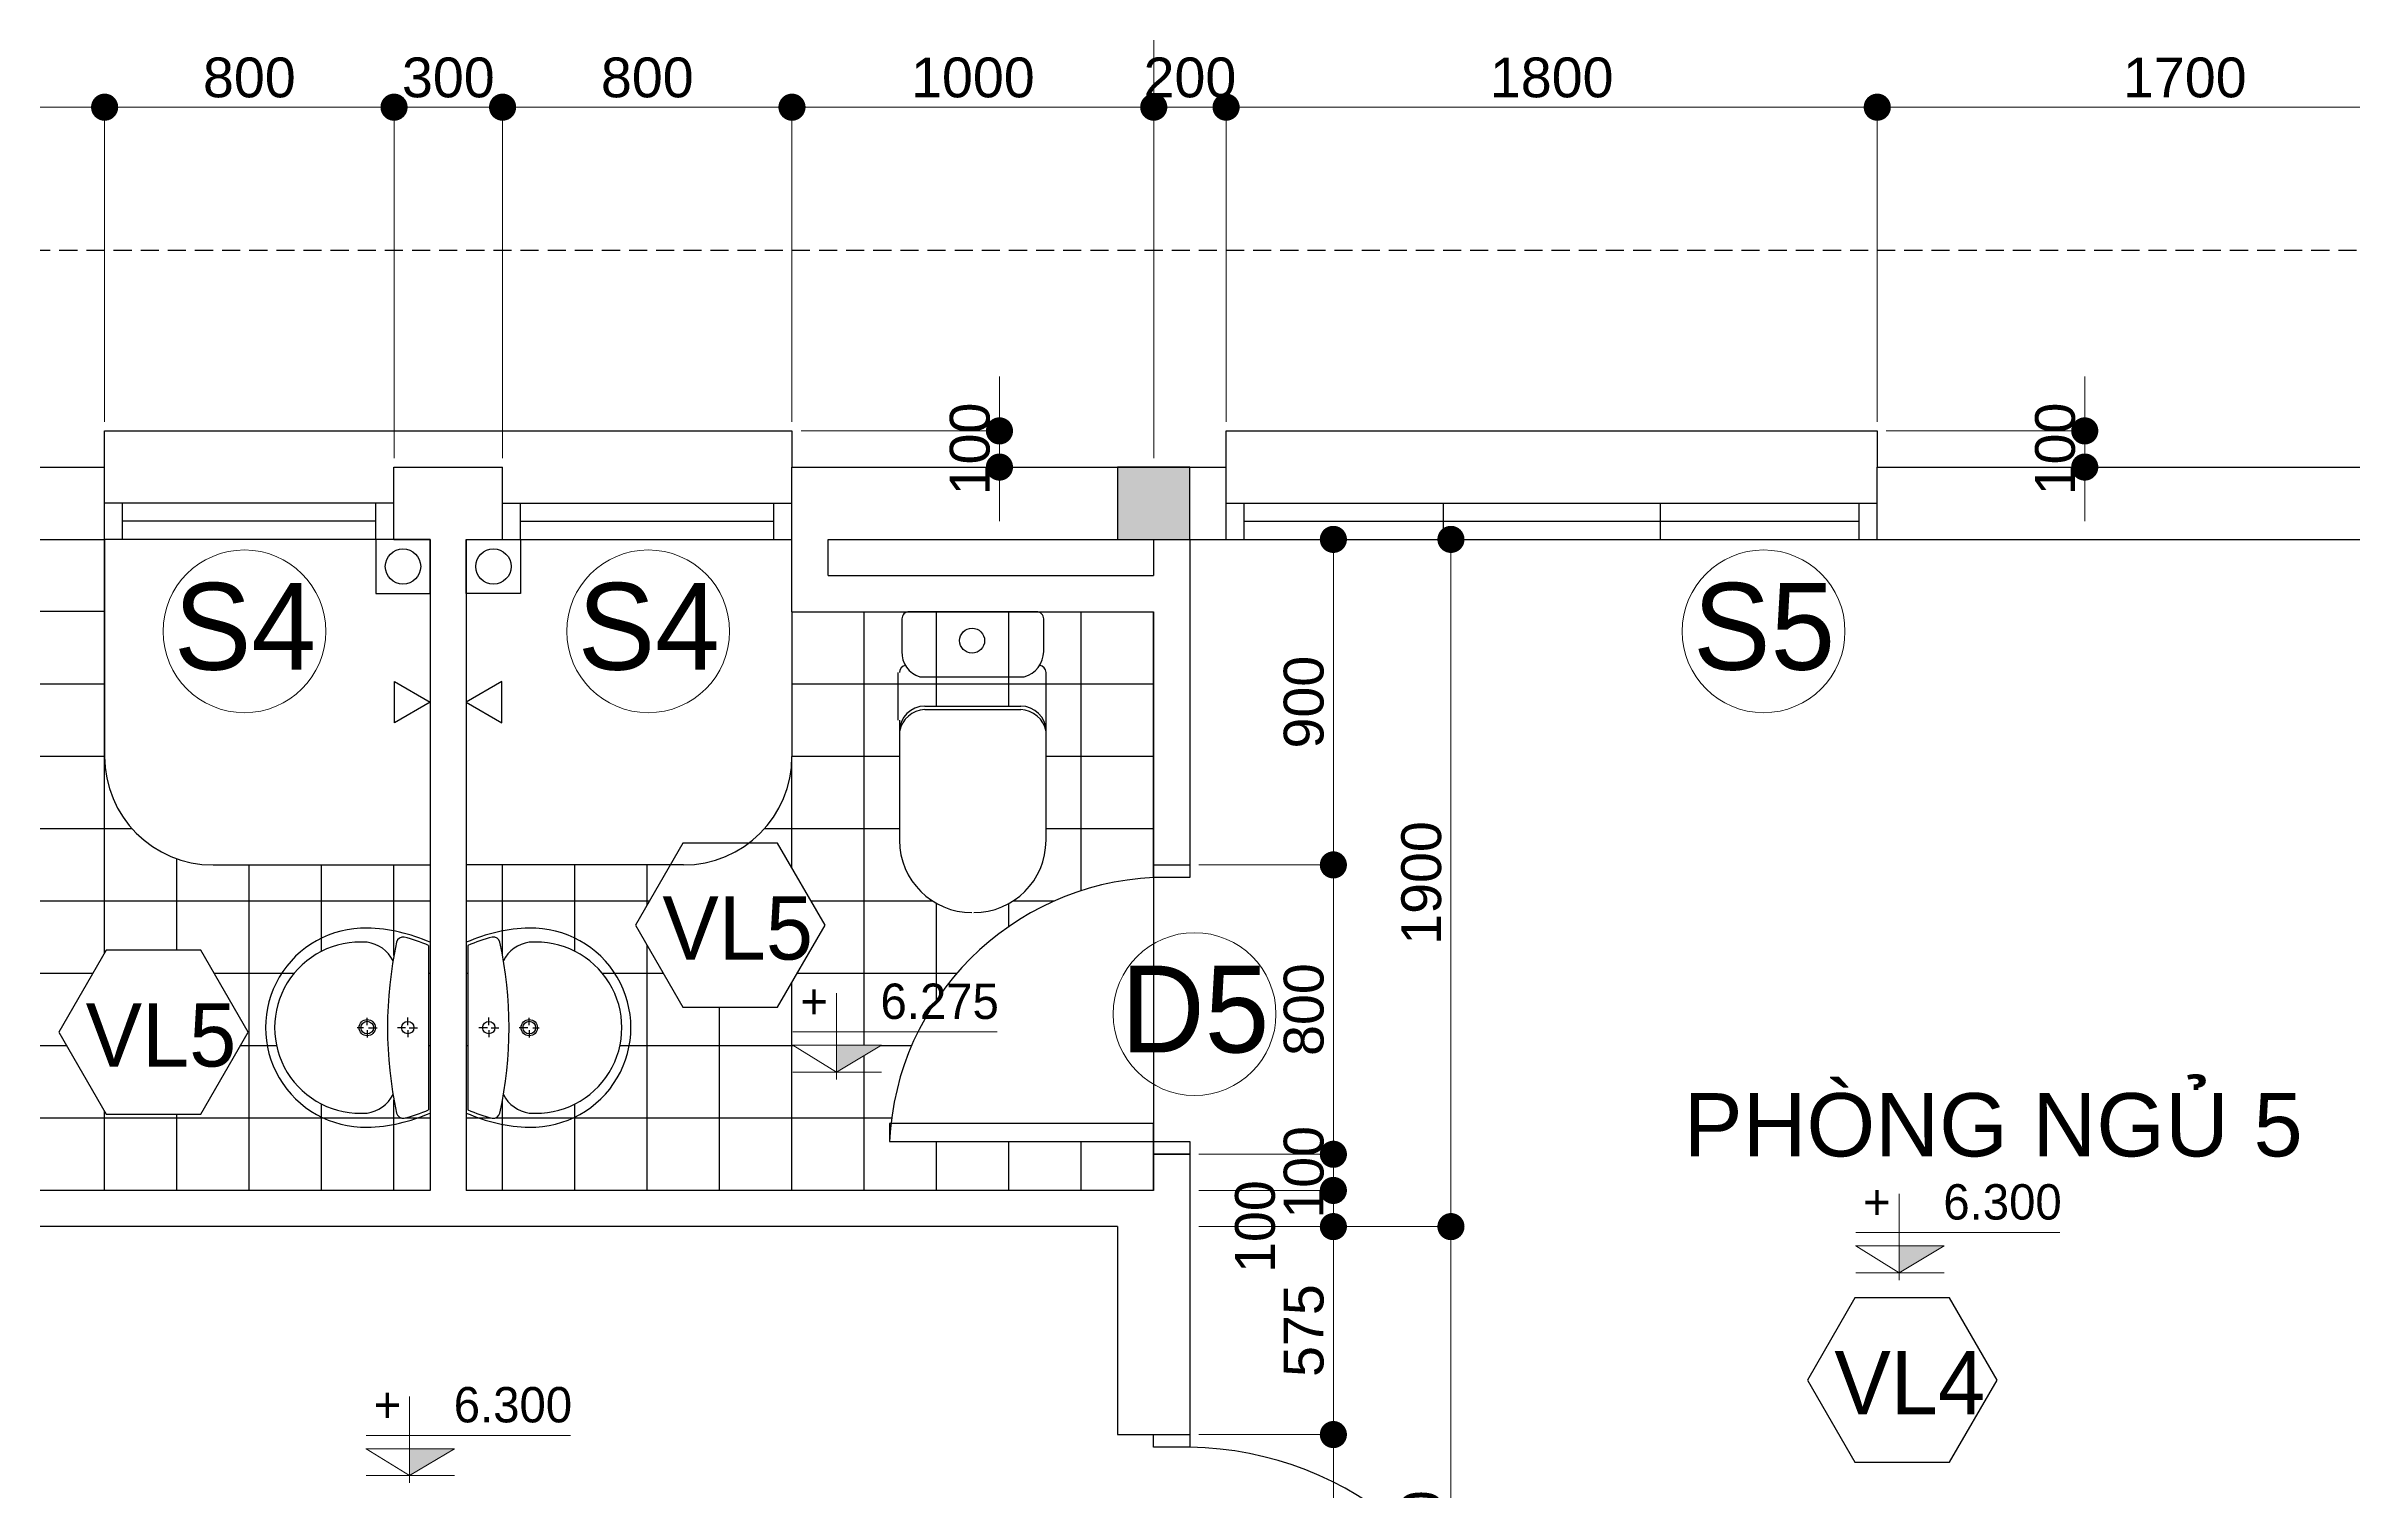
# Model space of a CAD drawing. Header units: millimetres. Extents: x -257631 to 60726, y -119421 to -4977.
# Drawn here: x -227921 to -215163, y -93677 to -85683 of the extents above; entities that cross this region are included whole.
import ezdxf
from ezdxf.enums import TextEntityAlignment as Align

# ---------------------------------------------------------------- set-up
doc = ezdxf.new("R2010")
doc.units = ezdxf.units.MM
doc.header["$LTSCALE"] = 400
doc.header["$MEASUREMENT"] = 0
doc.header["$PDMODE"] = 35
doc.linetypes.add('HIDDEN', pattern=[0.375, 0.25, -0.125])
for name, color, linetype in [('DIM', 144, 'Continuous'), ('HACTH', 8, 'Continuous'), ('KHUNG', 5, 'Continuous'), ('net 2', 7, 'Continuous'), ('net 3', 144, 'Continuous'), ('NUOC', 2, 'Continuous'), ('VTH-TRUC', 1, 'Continuous')]:
    doc.layers.add(name, color=color, linetype=linetype)
doc.layers.add('VTH- HATCH', color=8, linetype='Continuous', lineweight=9)
doc.layers.add('VTH-GHI CHU- KI HIEU', color=7, linetype='Continuous', lineweight=13)
doc.styles.add('100_dim', font='VAVOB.TTF', dxfattribs={"height": 220})
doc.styles.add('100_tieude', font='VAVOB.TTF', dxfattribs={"height": 500})
doc.styles.add('ROMANS', font='ROMANS.shx')
doc.styles.add('VNI-AVO', font='vhelven.ttf', dxfattribs={"height": 220})
doc.dimstyles.new('style-50', dxfattribs={"dimscale": 0, "dimtxt": 2.3, "dimasz": 150, "dimexe": 50, "dimexo": 50, "dimgap": 50, "dimtad": 1, "dimdec": 0, "dimlfac": 0.5, "dimzin": 9, "dimtxsty": 'VNI-AVO', "dimblk": 'DOT', "dimcen": 0, "dimdle": 150, "dimclrd": 146, "dimclre": 146, "dimclrt": 7, "dimadec": 0, "dimazin": 0, "dimtfac": 1, "dimtdec": 0, "dimtix": 1, "dimtmove": 2, "dimatfit": 3, "dimfxl": 0, "dimlwd": 13, "dimlwe": 13, "dimarcsym": 0})

# ---------------------------------------------------------------- blocks, each defined once
blk = doc.blocks.new('_Dot')
at = {"color": 0, "linetype": 'ByBlock', "lineweight": -2}
blk.add_line((-0.5, 0), (-1, 0), dxfattribs=at)
at = {"color": 0, "linetype": 'ByBlock', "lineweight": 100, "const_width": 0.5}
blk.add_lwpolyline([(-0.25, 0, 1), (0.25, 0, 1)], format="xyb", close=True, dxfattribs=at)
blk = doc.blocks.new('*D345')
at = {"layer": 'Defpoints', "color": 0}
for p in [(4584, 50879), (4584, 50679), (5731, 50679)]:
    blk.add_point(p, dxfattribs=at)
at = {"layer": 'KHUNG', "color": 146, "lineweight": 13}
for p, q in [((5731, 51029), (5731, 51179)), ((4634, 50879), (5781, 50879)), ((5731, 50879), (5731, 50679)), ((4634, 50679), (5781, 50679)), ((5731, 50529), (5731, 50379))]:
    blk.add_line(p, q, dxfattribs=at)
at = {"layer": 'KHUNG', "color": 146, "lineweight": 13, "xscale": 150, "yscale": 150, "zscale": 150}
for p, rotation in [((5731, 50879), 270), ((5731, 50679), 90)]:
    blk.add_blockref('_Dot', p, dxfattribs=dict(at, rotation=rotation))
at = {"layer": 'KHUNG', "color": 7, "insert": (5568, 50779), "char_height": 220, "attachment_point": 5, "rotation": 90, "style": 'VNI-AVO'}
blk.add_mtext('100', dxfattribs=at)
blk = doc.blocks.new('*D344')
at = {"layer": 'Defpoints', "color": 0}
for p in [(10584, 50879), (10584, 50679), (11731, 50679)]:
    blk.add_point(p, dxfattribs=at)
at = {"layer": 'KHUNG', "color": 146, "lineweight": 13}
for p, q in [((11731, 51029), (11731, 51179)), ((10634, 50879), (11781, 50879)), ((11731, 50879), (11731, 50679)), ((10634, 50679), (11781, 50679)), ((11731, 50529), (11731, 50379))]:
    blk.add_line(p, q, dxfattribs=at)
at = {"layer": 'KHUNG', "color": 146, "lineweight": 13, "xscale": 150, "yscale": 150, "zscale": 150}
for p, rotation in [((11731, 50879), 270), ((11731, 50679), 90)]:
    blk.add_blockref('_Dot', p, dxfattribs=dict(at, rotation=rotation))
at = {"layer": 'KHUNG', "color": 7, "insert": (11568, 50779), "char_height": 220, "attachment_point": 5, "rotation": 90, "style": 'VNI-AVO'}
blk.add_mtext('100', dxfattribs=at)
blk = doc.blocks.new('CUA')
at = {"layer": 'VTH-TRUC', "color": 2, "lineweight": 20}
blk.add_circle((0, 0), 350, dxfattribs=at)
at = {"layer": 'VTH-TRUC', "color": 7, "style": '100_tieude'}
blk.add_attdef('A', text='', height=373.3, rotation=270, dxfattribs=at).set_placement((21.6, -2.1), align=Align.MIDDLE_CENTER)
blk = doc.blocks.new('*D329')
at = {"layer": 'Defpoints', "color": 0}
for p in [(13984, 53319), (13984, 50929), (6584, 50729)]:
    blk.add_point(p, dxfattribs=at)
at = {"layer": 'HACTH', "color": 146, "lineweight": 13}
for p, q in [((6584, 50779), (6584, 53369)), ((13984, 50979), (13984, 53369)), ((6734, 53319), (13834, 53319))]:
    blk.add_line(p, q, dxfattribs=at)
at = {"layer": 'HACTH', "color": 146, "lineweight": 13, "xscale": 150, "yscale": 150, "zscale": 150, "rotation": 180}
blk.add_blockref('_Dot', (6584, 53319), dxfattribs=at)
at = {"layer": 'HACTH', "color": 146, "lineweight": 13, "xscale": 150, "yscale": 150, "zscale": 150}
blk.add_blockref('_Dot', (13984, 53319), dxfattribs=at)
at = {"layer": 'HACTH', "color": 7, "insert": (10284, 53482), "char_height": 220, "attachment_point": 5, "style": 'VNI-AVO'}
blk.add_mtext('3700', dxfattribs=at)
blk = doc.blocks.new('*D328')
at = {"layer": 'Defpoints', "color": 0}
for p in [(6584, 53319), (-1416, 51879), (6584, 50729)]:
    blk.add_point(p, dxfattribs=at)
at = {"layer": 'HACTH', "color": 146, "lineweight": 13}
for p, q in [((-1416, 51929), (-1416, 53369)), ((6584, 50779), (6584, 53369)), ((-1266, 53319), (6434, 53319))]:
    blk.add_line(p, q, dxfattribs=at)
at = {"layer": 'HACTH', "color": 146, "lineweight": 13, "xscale": 150, "yscale": 150, "zscale": 150, "rotation": 180}
blk.add_blockref('_Dot', (-1416, 53319), dxfattribs=at)
at = {"layer": 'HACTH', "color": 146, "lineweight": 13, "xscale": 150, "yscale": 150, "zscale": 150}
blk.add_blockref('_Dot', (6584, 53319), dxfattribs=at)
at = {"layer": 'HACTH', "color": 7, "insert": (2584, 53482), "char_height": 220, "attachment_point": 5, "style": 'VNI-AVO'}
blk.add_mtext('4000', dxfattribs=at)
blk = doc.blocks.new('*D327')
at = {"layer": 'Defpoints', "color": 0}
for p in [(6984, 52669), (6984, 50929), (6584, 50679)]:
    blk.add_point(p, dxfattribs=at)
at = {"layer": 'HACTH', "color": 146, "lineweight": 13}
for p, q in [((6584, 50729), (6584, 52719)), ((6984, 50979), (6984, 52719)), ((6434, 52669), (6284, 52669)), ((6584, 52669), (6984, 52669)), ((7134, 52669), (7284, 52669))]:
    blk.add_line(p, q, dxfattribs=at)
at = {"layer": 'HACTH', "color": 146, "lineweight": 13, "xscale": 150, "yscale": 150, "zscale": 150}
blk.add_blockref('_Dot', (6584, 52669), dxfattribs=at)
at = {"layer": 'HACTH', "color": 146, "lineweight": 13, "xscale": 150, "yscale": 150, "zscale": 150, "rotation": 180}
blk.add_blockref('_Dot', (6984, 52669), dxfattribs=at)
at = {"layer": 'HACTH', "color": 7, "insert": (6784, 52832), "char_height": 220, "attachment_point": 5, "style": 'VNI-AVO'}
blk.add_mtext('200', dxfattribs=at)
blk = doc.blocks.new('*D322')
at = {"layer": 'Defpoints', "color": 0}
for p in [(-1416, 52669), (-1416, 50879), (784, 50879)]:
    blk.add_point(p, dxfattribs=at)
at = {"layer": 'HACTH', "color": 146, "lineweight": 13}
for p, q in [((-1416, 50929), (-1416, 52719)), ((784, 50929), (784, 52719)), ((634, 52669), (-1266, 52669))]:
    blk.add_line(p, q, dxfattribs=at)
at = {"layer": 'HACTH', "color": 146, "lineweight": 13, "xscale": 150, "yscale": 150, "zscale": 150, "rotation": 180}
blk.add_blockref('_Dot', (-1416, 52669), dxfattribs=at)
at = {"layer": 'HACTH', "color": 146, "lineweight": 13, "xscale": 150, "yscale": 150, "zscale": 150}
blk.add_blockref('_Dot', (784, 52669), dxfattribs=at)
at = {"layer": 'HACTH', "color": 7, "insert": (-316, 52832), "char_height": 220, "attachment_point": 5, "style": 'VNI-AVO'}
blk.add_mtext('1100', dxfattribs=at)
blk = doc.blocks.new('*D321')
at = {"layer": 'Defpoints', "color": 0}
for p in [(784, 52669), (784, 50879), (2384, 50679)]:
    blk.add_point(p, dxfattribs=at)
at = {"layer": 'HACTH', "color": 146, "lineweight": 13}
for p, q in [((784, 50929), (784, 52719)), ((2384, 50729), (2384, 52719)), ((2234, 52669), (934, 52669))]:
    blk.add_line(p, q, dxfattribs=at)
at = {"layer": 'HACTH', "color": 146, "lineweight": 13, "xscale": 150, "yscale": 150, "zscale": 150, "rotation": 180}
blk.add_blockref('_Dot', (784, 52669), dxfattribs=at)
at = {"layer": 'HACTH', "color": 146, "lineweight": 13, "xscale": 150, "yscale": 150, "zscale": 150}
blk.add_blockref('_Dot', (2384, 52669), dxfattribs=at)
at = {"layer": 'HACTH', "color": 7, "insert": (1584, 52832), "char_height": 220, "attachment_point": 5, "style": 'VNI-AVO'}
blk.add_mtext('800', dxfattribs=at)
blk = doc.blocks.new('*D320')
at = {"layer": 'Defpoints', "color": 0}
for p in [(2384, 52669), (2384, 50679), (2984, 50679)]:
    blk.add_point(p, dxfattribs=at)
at = {"layer": 'HACTH', "color": 146, "lineweight": 13}
for p, q in [((2384, 50729), (2384, 52719)), ((2984, 50729), (2984, 52719)), ((2234, 52669), (2084, 52669)), ((2984, 52669), (2384, 52669)), ((3134, 52669), (3284, 52669))]:
    blk.add_line(p, q, dxfattribs=at)
at = {"layer": 'HACTH', "color": 146, "lineweight": 13, "xscale": 150, "yscale": 150, "zscale": 150}
blk.add_blockref('_Dot', (2384, 52669), dxfattribs=at)
at = {"layer": 'HACTH', "color": 146, "lineweight": 13, "xscale": 150, "yscale": 150, "zscale": 150, "rotation": 180}
blk.add_blockref('_Dot', (2984, 52669), dxfattribs=at)
at = {"layer": 'HACTH', "color": 7, "insert": (2684, 52832), "char_height": 220, "attachment_point": 5, "style": 'VNI-AVO'}
blk.add_mtext('300', dxfattribs=at)
blk = doc.blocks.new('*D319')
at = {"layer": 'Defpoints', "color": 0}
for p in [(2984, 52669), (4584, 50879), (2984, 50679)]:
    blk.add_point(p, dxfattribs=at)
at = {"layer": 'HACTH', "color": 146, "lineweight": 13}
for p, q in [((2984, 50729), (2984, 52719)), ((4584, 50929), (4584, 52719)), ((4434, 52669), (3134, 52669))]:
    blk.add_line(p, q, dxfattribs=at)
at = {"layer": 'HACTH', "color": 146, "lineweight": 13, "xscale": 150, "yscale": 150, "zscale": 150, "rotation": 180}
blk.add_blockref('_Dot', (2984, 52669), dxfattribs=at)
at = {"layer": 'HACTH', "color": 146, "lineweight": 13, "xscale": 150, "yscale": 150, "zscale": 150}
blk.add_blockref('_Dot', (4584, 52669), dxfattribs=at)
at = {"layer": 'HACTH', "color": 7, "insert": (3784, 52832), "char_height": 220, "attachment_point": 5, "style": 'VNI-AVO'}
blk.add_mtext('800', dxfattribs=at)
blk = doc.blocks.new('*D318')
at = {"layer": 'Defpoints', "color": 0}
for p in [(4584, 52669), (4584, 50879), (6584, 50679)]:
    blk.add_point(p, dxfattribs=at)
at = {"layer": 'HACTH', "color": 146, "lineweight": 13}
for p, q in [((4584, 50929), (4584, 52719)), ((6584, 50729), (6584, 52719)), ((6434, 52669), (4734, 52669))]:
    blk.add_line(p, q, dxfattribs=at)
at = {"layer": 'HACTH', "color": 146, "lineweight": 13, "xscale": 150, "yscale": 150, "zscale": 150, "rotation": 180}
blk.add_blockref('_Dot', (4584, 52669), dxfattribs=at)
at = {"layer": 'HACTH', "color": 146, "lineweight": 13, "xscale": 150, "yscale": 150, "zscale": 150}
blk.add_blockref('_Dot', (6584, 52669), dxfattribs=at)
at = {"layer": 'HACTH', "color": 7, "insert": (5584, 52832), "char_height": 220, "attachment_point": 5, "style": 'VNI-AVO'}
blk.add_mtext('1000', dxfattribs=at)
blk = doc.blocks.new('*D317')
at = {"layer": 'Defpoints', "color": 0}
for p in [(6984, 52669), (6984, 50879), (10584, 50879)]:
    blk.add_point(p, dxfattribs=at)
at = {"layer": 'HACTH', "color": 146, "lineweight": 13}
for p, q in [((6984, 50929), (6984, 52719)), ((10584, 50929), (10584, 52719)), ((10434, 52669), (7134, 52669))]:
    blk.add_line(p, q, dxfattribs=at)
at = {"layer": 'HACTH', "color": 146, "lineweight": 13, "xscale": 150, "yscale": 150, "zscale": 150, "rotation": 180}
blk.add_blockref('_Dot', (6984, 52669), dxfattribs=at)
at = {"layer": 'HACTH', "color": 146, "lineweight": 13, "xscale": 150, "yscale": 150, "zscale": 150}
blk.add_blockref('_Dot', (10584, 52669), dxfattribs=at)
at = {"layer": 'HACTH', "color": 7, "insert": (8784, 52832), "char_height": 220, "attachment_point": 5, "style": 'VNI-AVO'}
blk.add_mtext('1800', dxfattribs=at)
blk = doc.blocks.new('*D316')
at = {"layer": 'Defpoints', "color": 0}
for p in [(10584, 52669), (10584, 50879), (13984, 50879)]:
    blk.add_point(p, dxfattribs=at)
at = {"layer": 'HACTH', "color": 146, "lineweight": 13}
for p, q in [((10584, 50929), (10584, 52719)), ((13984, 50929), (13984, 52719)), ((13834, 52669), (10734, 52669))]:
    blk.add_line(p, q, dxfattribs=at)
at = {"layer": 'HACTH', "color": 146, "lineweight": 13, "xscale": 150, "yscale": 150, "zscale": 150, "rotation": 180}
blk.add_blockref('_Dot', (10584, 52669), dxfattribs=at)
at = {"layer": 'HACTH', "color": 146, "lineweight": 13, "xscale": 150, "yscale": 150, "zscale": 150}
blk.add_blockref('_Dot', (13984, 52669), dxfattribs=at)
at = {"layer": 'HACTH', "color": 7, "insert": (12284, 52832), "char_height": 220, "attachment_point": 5, "style": 'VNI-AVO'}
blk.add_mtext('1700', dxfattribs=at)
blk = doc.blocks.new('VTH- COTE')
at = {"layer": 'VTH-GHI CHU- KI HIEU'}
blk.add_hatch(color=256, dxfattribs=at).paths.add_polyline_path([(0, 0), (40.7, 24.3), (0, 24.3)])
for p, q in [((0, 71.4), (0, -6.7)), ((-39.7, 24.3), (40.7, 24.3)), ((-39.3, 36.3), (145.4, 36.3)), ((-39.3, 24.3), (0, 0)), ((40.7, 24.3), (0, 0)), ((-39.3, 0), (40.7, 0))]:
    blk.add_line(p, q, dxfattribs=at)
at = {"layer": 'VTH-GHI CHU- KI HIEU', "style": '100_dim'}
blk.add_attdef('%%P0.000', text='', height=32, dxfattribs=at).set_placement((147, 64.1), align=Align.MIDDLE_RIGHT)
blk = doc.blocks.new('VL')
at = {"layer": 'NUOC'}
blk.add_lwpolyline([(508, -7), (246, 447), (-278, 447), (-540, -7), (-278, -461), (246, -461)], close=True, dxfattribs=at)
at = {"layer": 'VTH-TRUC', "color": 7, "style": '100_tieude'}
blk.add_attdef('VL1', text='', height=350, dxfattribs=at).set_placement((25, -22), align=Align.MIDDLE_CENTER)
blk = doc.blocks.new('*D298')
at = {"layer": 'Defpoints', "color": 0}
for p in [(6784, 46479), (6834, 42880), (8227, 42880)]:
    blk.add_point(p, dxfattribs=at)
at = {"layer": 'HACTH', "color": 146, "lineweight": 13}
for p, q in [((6834, 46479), (8277, 46479)), ((8227, 46329), (8227, 43030)), ((6884, 42880), (8277, 42880))]:
    blk.add_line(p, q, dxfattribs=at)
at = {"layer": 'HACTH', "color": 146, "lineweight": 13, "xscale": 150, "yscale": 150, "zscale": 150}
for p, rotation in [((8227, 46479), 90), ((8227, 42880), 270)]:
    blk.add_blockref('_Dot', p, dxfattribs=dict(at, rotation=rotation))
at = {"layer": 'HACTH', "color": 7, "insert": (8064, 44679), "char_height": 220, "attachment_point": 5, "rotation": 90, "style": 'VNI-AVO'}
blk.add_mtext('1800', dxfattribs=at)
blk = doc.blocks.new('*D297')
at = {"layer": 'Defpoints', "color": 0}
for p in [(6784, 50279), (6784, 46479), (8227, 46479)]:
    blk.add_point(p, dxfattribs=at)
at = {"layer": 'HACTH', "color": 146, "lineweight": 13}
for p, q in [((6834, 50279), (8277, 50279)), ((8227, 50129), (8227, 46629)), ((6834, 46479), (8277, 46479))]:
    blk.add_line(p, q, dxfattribs=at)
at = {"layer": 'HACTH', "color": 146, "lineweight": 13, "xscale": 150, "yscale": 150, "zscale": 150}
for p, rotation in [((8227, 50279), 90), ((8227, 46479), 270)]:
    blk.add_blockref('_Dot', p, dxfattribs=dict(at, rotation=rotation))
at = {"layer": 'HACTH', "color": 7, "insert": (8064, 48379), "char_height": 220, "attachment_point": 5, "rotation": 90, "style": 'VNI-AVO'}
blk.add_mtext('1900', dxfattribs=at)
blk = doc.blocks.new('*D296')
at = {"layer": 'Defpoints', "color": 0}
for p in [(6784, 46879), (7577, 46879), (6784, 46679)]:
    blk.add_point(p, dxfattribs=at)
at = {"layer": 'HACTH', "color": 146, "lineweight": 13}
for p, q in [((7577, 47029), (7577, 47179)), ((6834, 46879), (7627, 46879)), ((7577, 46679), (7577, 46879)), ((6834, 46679), (7627, 46679)), ((7577, 46529), (7577, 46379))]:
    blk.add_line(p, q, dxfattribs=at)
at = {"layer": 'HACTH', "color": 146, "lineweight": 13, "xscale": 150, "yscale": 150, "zscale": 150}
for p, rotation in [((7577, 46879), 270), ((7577, 46679), 90)]:
    blk.add_blockref('_Dot', p, dxfattribs=dict(at, rotation=rotation))
at = {"layer": 'HACTH', "color": 7, "insert": (7414, 46779), "char_height": 220, "attachment_point": 5, "rotation": 90, "style": 'VNI-AVO'}
blk.add_mtext('100', dxfattribs=at)
blk = doc.blocks.new('*D295')
at = {"layer": 'Defpoints', "color": 0}
for p in [(6784, 46679), (7577, 46679), (6784, 46479)]:
    blk.add_point(p, dxfattribs=at)
at = {"layer": 'HACTH', "color": 146, "lineweight": 13}
for p, q in [((7577, 46829), (7577, 46979)), ((6834, 46679), (7627, 46679)), ((7577, 46479), (7577, 46679)), ((6834, 46479), (7627, 46479)), ((7577, 46329), (7577, 46179))]:
    blk.add_line(p, q, dxfattribs=at)
at = {"layer": 'HACTH', "color": 146, "lineweight": 13, "xscale": 150, "yscale": 150, "zscale": 150}
for p, rotation in [((7577, 46679), 270), ((7577, 46479), 90)]:
    blk.add_blockref('_Dot', p, dxfattribs=dict(at, rotation=rotation))
at = {"layer": 'HACTH', "color": 7, "insert": (7145, 46479), "char_height": 220, "attachment_point": 5, "rotation": 90, "style": 'VNI-AVO'}
blk.add_mtext('100', dxfattribs=at)
blk = doc.blocks.new('*D291')
at = {"layer": 'Defpoints', "color": 0}
for p in [(6784, 45329), (6784, 43529), (7577, 43529)]:
    blk.add_point(p, dxfattribs=at)
at = {"layer": 'HACTH', "color": 146, "lineweight": 13}
for p, q in [((6834, 45329), (7627, 45329)), ((7577, 45179), (7577, 43679)), ((6834, 43529), (7627, 43529))]:
    blk.add_line(p, q, dxfattribs=at)
at = {"layer": 'HACTH', "color": 146, "lineweight": 13, "xscale": 150, "yscale": 150, "zscale": 150}
for p, rotation in [((7577, 45329), 90), ((7577, 43529), 270)]:
    blk.add_blockref('_Dot', p, dxfattribs=dict(at, rotation=rotation))
at = {"layer": 'HACTH', "color": 7, "insert": (7414, 44429), "char_height": 220, "attachment_point": 5, "rotation": 90, "style": 'VNI-AVO'}
blk.add_mtext('900', dxfattribs=at)
blk = doc.blocks.new('*D290')
at = {"layer": 'Defpoints', "color": 0}
for p in [(6784, 46479), (6784, 45329), (7577, 45329)]:
    blk.add_point(p, dxfattribs=at)
at = {"layer": 'HACTH', "color": 146, "lineweight": 13}
for p, q in [((6834, 46479), (7627, 46479)), ((7577, 46329), (7577, 45479)), ((6834, 45329), (7627, 45329))]:
    blk.add_line(p, q, dxfattribs=at)
at = {"layer": 'HACTH', "color": 146, "lineweight": 13, "xscale": 150, "yscale": 150, "zscale": 150}
for p, rotation in [((7577, 46479), 90), ((7577, 45329), 270)]:
    blk.add_blockref('_Dot', p, dxfattribs=dict(at, rotation=rotation))
at = {"layer": 'HACTH', "color": 7, "insert": (7414, 45904), "char_height": 220, "attachment_point": 5, "rotation": 90, "style": 'VNI-AVO'}
blk.add_mtext('575', dxfattribs=at)
blk = doc.blocks.new('*D289')
at = {"layer": 'Defpoints', "color": 0}
for p in [(6784, 48479), (6784, 46879), (7577, 46879)]:
    blk.add_point(p, dxfattribs=at)
at = {"layer": 'HACTH', "color": 146, "lineweight": 13}
for p, q in [((6834, 48479), (7627, 48479)), ((7577, 48329), (7577, 47029)), ((6834, 46879), (7627, 46879))]:
    blk.add_line(p, q, dxfattribs=at)
at = {"layer": 'HACTH', "color": 146, "lineweight": 13, "xscale": 150, "yscale": 150, "zscale": 150}
for p, rotation in [((7577, 48479), 90), ((7577, 46879), 270)]:
    blk.add_blockref('_Dot', p, dxfattribs=dict(at, rotation=rotation))
at = {"layer": 'HACTH', "color": 7, "insert": (7414, 47679), "char_height": 220, "attachment_point": 5, "rotation": 90, "style": 'VNI-AVO'}
blk.add_mtext('800', dxfattribs=at)
blk = doc.blocks.new('*D288')
at = {"layer": 'Defpoints', "color": 0}
for p in [(6784, 50279), (6784, 48479), (7577, 48479)]:
    blk.add_point(p, dxfattribs=at)
at = {"layer": 'HACTH', "color": 146, "lineweight": 13}
for p, q in [((6834, 50279), (7627, 50279)), ((7577, 50129), (7577, 48629)), ((6834, 48479), (7627, 48479))]:
    blk.add_line(p, q, dxfattribs=at)
at = {"layer": 'HACTH', "color": 146, "lineweight": 13, "xscale": 150, "yscale": 150, "zscale": 150}
for p, rotation in [((7577, 50279), 90), ((7577, 48479), 270)]:
    blk.add_blockref('_Dot', p, dxfattribs=dict(at, rotation=rotation))
at = {"layer": 'HACTH', "color": 7, "insert": (7414, 49379), "char_height": 220, "attachment_point": 5, "rotation": 90, "style": 'VNI-AVO'}
blk.add_mtext('900', dxfattribs=at)

msp = doc.modelspace()

# ---------------------------------------------------------------- hatches: boundary and pattern name
at = {"layer": 'HACTH', "extrusion": (0, 0, -1)}
h = msp.add_hatch(dxfattribs=at)
h.set_pattern_fill('_USER', color=256, scale=400, angle=90, style=0, double=1, pattern_type=0)
h.set_pattern_definition([(270, (229598.26, -88410.47), (400, -8e-11), []), (360, (229598.26, -88410.47), (8e-11, 400), [])])
h.paths.add_polyline_path([(227598.3, -89610.5, -0.4142136), (226998.3, -90210.5), (225798.3, -90210.5), (225798.3, -92010.5), (229598.3, -92010.5), (229598.3, -91810.5), (229598.3, -91740.5), (228138.3, -91740.5), (228138.3, -91640.5), (228146.3, -91640.5, -0.3680494), (229598.3, -90280.5), (229598.3, -90210.5), (229598.3, -88410.5), (227598.3, -88410.5)])
h.paths.add_polyline_path([(228393.3, -89072, -0.4142136), (228533.3, -88932), (229063.3, -88932, -0.4142136), (229203.3, -89072), (229203.3, -89674.5, -0.4178796), (228798.3, -90074.4, -0.4178796), (228393.3, -89674.5)], flags=16)
h.paths.add_polyline_path([(228732.7, -88570.5, -1), (228870.8, -88570.5, -1)], flags=16)
h.paths.add_polyline_path([(227589.6, -90680.9), (227851.8, -91135.1), (227589.6, -91589.3), (227065.2, -91589.3), (226803, -91135.1), (227065.2, -90680.9)], flags=16)
h.paths.add_polyline_path([(226144.1, -91582.2, -0.2473804), (226003.5, -91480.3, -0.0111682), (225984.8, -91578.4, -0.3955538), (225941.6, -91611.7, -0.0400378), (225806.4, -91564.2), (225806.4, -90656.8, -0.0400378), (225941.6, -90609.2, -0.3955538), (225984.8, -90642.6, -0.0111682), (226003.5, -90740.7, -0.2473804), (226144.1, -90638.8, -1.0897606)], flags=16)
h.paths.add_polyline_path([(226191.2, -91111.6), (226181.2, -91111.6, -0.404409), (226146.3, -91145.5), (226146.3, -91155.5, 0.4065825)], flags=0)
h.paths.add_polyline_path([(225888.3, -91110.5, -1), (225956.3, -91110.5, -1)], flags=0)
h.paths.add_polyline_path([(227929.5, -91118.2), (229174.2, -91118.2), (229174.2, -90812.1), (227929.5, -90812.1)], flags=24)
h.paths.add_polyline_path([(226788.8, -91423.3), (227784.4, -91423.3), (227784.4, -90885.5), (226788.8, -90885.5)], flags=24)
h = msp.add_hatch(dxfattribs=at)
h.set_pattern_fill('_USER', color=256, scale=400, angle=90, style=0, double=1, pattern_type=0)
h.set_pattern_definition([(0, (221798.26, -88810.47), (1e-13, 400), []), (90, (221798.26, -88810.47), (-400, 2e-14), [])])
h.paths.add_polyline_path([(225598.3, -92010.5), (225598.3, -90210.5), (224471, -90210.5), (224663.5, -90543.8), (224401.3, -90998), (223876.8, -90998), (223614.6, -90543.8), (223876.8, -90089.6), (224037.2, -90089.6, -0.2354642), (223798.3, -89610.5), (223798.3, -88810.5), (221798.3, -88810.5), (221798.3, -90210.5), (221798.3, -90280.5, -0.2727568), (223101.6, -91134.3), (223552.5, -91134.3), (223552.5, -91207.9), (223792.9, -91207.9), (223552.5, -91356.3), (223304, -91207.9), (223552.5, -91207.9), (223552.5, -91134.3), (223101.6, -91134.3, -0.0865991), (223250.2, -91640.5), (223258.3, -91640.5), (223258.3, -91740.5), (221798.3, -91740.5), (221798.3, -91810.5), (221798.3, -92010.5)])
h.paths.add_polyline_path([(223203.3, -90074.5, -0.4178796), (222798.3, -90474.4, -0.4178796), (222393.3, -90074.5), (222393.3, -89472, -0.4142136), (222533.3, -89332), (223063.3, -89332, -0.4142136), (223203.3, -89472)], flags=16)
h.paths.add_polyline_path([(225590.1, -90656.8), (225590.1, -91564.2, -0.0400378), (225454.9, -91611.7, -0.3955538), (225411.8, -91578.4, -0.0111682), (225393.1, -91480.3, -0.2473804), (225252.4, -91582.2, -1.0897606), (225252.4, -90638.8, -0.2473804), (225393.1, -90740.7, -0.0111682), (225411.8, -90642.6, -0.3955538), (225454.9, -90609.2, -0.0400378)], flags=16)
h.paths.add_polyline_path([(222801.8, -89039.5, -1), (222801.8, -88901.5, -1)], flags=16)
h.paths.add_polyline_path([(225250.3, -91155.5, -1), (225250.3, -91065.5, -1)], flags=0)
h.paths.add_polyline_path([(225250.3, -91145.5, -1), (225250.3, -91075.5, -1)], flags=0)
h.paths.add_polyline_path([(225474.3, -91144.5, -1), (225474.3, -91076.5, -1)], flags=0)
at = {"layer": 'KHUNG'}
msp.add_hatch(color=256, dxfattribs=at).paths.add_polyline_path([(-221598.3, -88010.5), (-221998.3, -88010.5), (-221998.3, -88410.5), (-221598.3, -88410.5)])

# ---------------------------------------------------------------- linework, layer by layer
msp.add_lwpolyline([(-221998.3, -88410.5), (-221598.3, -88410.5), (-221598.3, -88010.5), (-221998.3, -88010.5)], close=True, dxfattribs=at)
at = {"layer": 'net 2'}
for p, q in [((-229998.3, -88010.5), (-227598.3, -88010.5)), ((-227598.3, -88410.5), (-227598.3, -88010.5)), ((-225998.3, -88010.5), (-225398.3, -88010.5)), ((-225998.3, -88410.5), (-225998.3, -88010.5)), ((-225398.3, -88410.5), (-225398.3, -88010.5)), ((-223798.3, -88010.5), (-221398.3, -88010.5)), ((-223798.3, -88810.5), (-223798.3, -88010.5)), ((-221398.3, -88410.5), (-221398.3, -88010.5)), ((-217798.3, -88010.5), (-214798.3, -88010.5)), ((-217798.3, -88410.5), (-217798.3, -88010.5)), ((-229598.3, -88410.5), (-227598.3, -88410.5)), ((-225998.3, -88410.5), (-225798.3, -88410.5)), ((-225798.3, -88410.5), (-225798.3, -92010.5)), ((-225598.3, -88410.5), (-225398.3, -88410.5)), ((-225598.3, -88410.5), (-225598.3, -92010.5)), ((-223598.3, -88410.5), (-221798.3, -88410.5)), ((-223598.3, -88610.5), (-223598.3, -88410.5)), ((-221798.3, -88410.5), (-221798.3, -88610.5)), ((-221598.3, -88410.5), (-221598.3, -90210.5)), ((-221598.3, -88410.5), (-221398.3, -88410.5)), ((-217798.3, -88410.5), (-214598.3, -88410.5)), ((-223598.3, -88610.5), (-221798.3, -88610.5)), ((-223798.3, -88810.5), (-221798.3, -88810.5)), ((-221798.3, -88810.5), (-221798.3, -90210.5)), ((-221798.3, -90210.5), (-221598.3, -90210.5)), ((-221798.3, -91810.5), (-221798.3, -92010.5)), ((-221798.3, -91810.5), (-221598.3, -91810.5)), ((-221598.3, -91810.5), (-221598.3, -93360.5)), ((-225798.3, -92010.5), (-229598.3, -92010.5)), ((-221798.3, -92010.5), (-225598.3, -92010.5)), ((-221998.3, -92210.5), (-229598.3, -92210.5)), ((-221998.3, -92210.5), (-221998.3, -93360.5)), ((-221998.3, -93360.5), (-221598.3, -93360.5))]:
    msp.add_line(p, q, dxfattribs=at)
at = {"layer": 'net 3', "linetype": 'HIDDEN'}
msp.add_line((-237898.3, -86810.5), (-213698.3, -86810.5), dxfattribs=at)
at = {"layer": 'net 3'}
for p, q in [((-225998.3, -88210.5), (-227598.3, -88210.5)), ((-227498.3, -88410.5), (-227498.3, -88210.5)), ((-226098.3, -88410.5), (-226098.3, -88210.5)), ((-225398.3, -88210.5), (-223798.3, -88210.5)), ((-225298.3, -88410.5), (-225298.3, -88210.5)), ((-223898.3, -88410.5), (-223898.3, -88210.5)), ((-221398.3, -88210.5), (-217798.3, -88210.5)), ((-221298.3, -88410.5), (-221298.3, -88210.5)), ((-220198.3, -88210.5), (-220198.3, -88410.5)), ((-218998.3, -88210.5), (-218998.3, -88410.5)), ((-217898.3, -88410.5), (-217898.3, -88210.5)), ((-225998.3, -88410.5), (-227598.3, -88410.5)), ((-227598.3, -88410.5), (-227598.3, -89610.5)), ((-226098.3, -88310.5), (-227498.3, -88310.5)), ((-225398.3, -88410.5), (-223798.3, -88410.5)), ((-225298.3, -88310.5), (-223898.3, -88310.5)), ((-221398.3, -88410.5), (-217798.3, -88410.5)), ((-221298.3, -88310.5), (-217898.3, -88310.5)), ((-223798.3, -88810.5), (-223798.3, -89610.5)), ((-223210.3, -89410.5), (-223210.3, -89146.6)), ((-222393.3, -89410.5), (-222393.3, -89146.6)), ((-223203.3, -89410.5), (-223203.3, -90074.5)), ((-223063.3, -89332), (-222533.3, -89332)), ((-223063.3, -89352), (-222533.3, -89352)), ((-222393.3, -90074.5), (-222393.3, -89410.5)), ((-226998.3, -90210.5), (-225798.3, -90210.5)), ((-224398.3, -90210.5), (-225598.3, -90210.5)), ((-221798.3, -90210.5), (-221798.3, -91810.5)), ((-225806.4, -90656.8), (-225806.4, -91564.2)), ((-225798.3, -90638.5), (-225798.3, -91582.5)), ((-225598.3, -90638.5), (-225598.3, -91582.5)), ((-225590.1, -90656.8), (-225590.1, -91564.2)), ((-226146.3, -91096.7), (-226146.3, -91055.5)), ((-225922.3, -91096.7), (-225922.3, -91054.2)), ((-225922.3, -91096.7), (-225922.3, -91054.2)), ((-225474.3, -91096.7), (-225474.3, -91054.2)), ((-225474.3, -91096.7), (-225474.3, -91054.2)), ((-225250.3, -91096.7), (-225250.3, -91055.5)), ((-226166.3, -91111.6), (-226201.2, -91111.6)), ((-226146.3, -91124.2), (-226146.3, -91165.5)), ((-226138.8, -91111.6), (-226091.3, -91111.6)), ((-225942.3, -91111.6), (-225978.4, -91111.6)), ((-225935.2, -91111.6), (-225971.4, -91111.6)), ((-225922.3, -91124.2), (-225922.3, -91162.8)), ((-225922.3, -91124.2), (-225922.3, -91162.8)), ((-225914.8, -91111.6), (-225874.6, -91111.6)), ((-225907.8, -91111.6), (-225867.6, -91111.6)), ((-225488.7, -91111.6), (-225528.9, -91111.6)), ((-225481.7, -91111.6), (-225521.9, -91111.6)), ((-225474.3, -91124.2), (-225474.3, -91162.8)), ((-225474.3, -91124.2), (-225474.3, -91162.8)), ((-225461.3, -91111.6), (-225425.1, -91111.6)), ((-225454.3, -91111.6), (-225418.1, -91111.6)), ((-225257.7, -91111.6), (-225305.2, -91111.6)), ((-225250.3, -91124.2), (-225250.3, -91165.5)), ((-225230.3, -91111.6), (-225195.3, -91111.6))]:
    msp.add_line(p, q, dxfattribs=at)
for points in [[(-227598.3, -88010.5), (-227598.3, -87810.5), (-223798.3, -87810.5), (-223798.3, -87810.5), (-223798.3, -88010.5)], [(-221398.3, -88010.5), (-221398.3, -87810.5), (-217798.3, -87810.5), (-217798.3, -87810.5), (-217798.3, -88010.5)]]:
    msp.add_lwpolyline(points, dxfattribs=at)
for points in [[(-226098.3, -88710.5), (-225798.3, -88710.5), (-225798.3, -88410.5), (-226098.3, -88410.5)], [(-225298.3, -88710.5), (-225598.3, -88710.5), (-225598.3, -88410.5), (-225298.3, -88410.5)], [(-225798.3, -89310.5), (-225995.1, -89424.1), (-225995.1, -89196.8)], [(-225598.3, -89310.5), (-225401.5, -89424.1), (-225401.5, -89196.8)], [(-221598.3, -90280.5), (-221798.3, -90280.5), (-221798.3, -90210.5), (-221598.3, -90210.5)], [(-223258.3, -91640.5), (-223258.3, -91740.5), (-221798.3, -91740.5), (-221798.3, -91640.5)], [(-221598.3, -91810.5), (-221798.3, -91810.5), (-221798.3, -91740.5), (-221598.3, -91740.5)], [(-221598.3, -93430.5), (-221798.3, -93430.5), (-221798.3, -93360.5), (-221598.3, -93360.5)]]:
    msp.add_lwpolyline(points, close=True, dxfattribs=at)
msp.add_lwpolyline([(-222406.3, -89030.5), (-222406.3, -88850.5, 0.4142136), (-222446.3, -88810.5), (-223150.3, -88810.5, 0.4142136), (-223190.3, -88850.5), (-223190.3, -89030.5, 0.3406996), (-223090.3, -89170.3), (-222513.3, -89170.3, 0.3326448)], format="xyb", close=True, dxfattribs=at)
for centre, radius in [((-225948.3, -88560.5), 97.7), ((-225448.3, -88560.5), 97.7), ((-222801.8, -88970.5), 69), ((-226146.3, -91110.5), 45), ((-226146.3, -91110.5), 35), ((-225922.3, -91110.5), 34), ((-225474.3, -91110.5), 34), ((-225250.3, -91110.5), 45), ((-225250.3, -91110.5), 35)]:
    msp.add_circle(centre, radius, dxfattribs=at)
for centre, radius, start, end in [((-223163.3, -89146.6), 40, 100.69679, 180), ((-222433.3, -89146.6), 40, 0, 83.38999), ((-223063.3, -89472), 140, 90, 180), ((-223059.5, -89498.1), 146.1, 91.4798, 169.72279), ((-222533.3, -89472), 140, 0, 90), ((-222537, -89498.1), 146.1, 10.27721, 88.5202), ((-226998.3, -89610.5), 600, 180, 270), ((-224398.3, -89610.5), 600, 270, 0), ((-222803.3, -90074.5), 400, 180, 270), ((-222793.3, -90074.5), 400, 270, 0), ((-221725.6, -91813.1), 1534.4, 92.71439, 177.28561), ((-226157.9, -91110.2), 550.4, 88.79105, 271.20742), ((-226170.3, -91476.3), 916.7, 66.05811, 88.49881), ((-225226.3, -91476.3), 916.7, 91.50119, 113.94189), ((-225238.7, -91110.2), 550.4, 268.79258, 91.20895), ((-226184.7, -91110.5), 473.4, 85.5492, 274.4508), ((-226170.5, -90823.1), 186.2, 26.27751, 82.53169), ((-223798.4, -91110.5), 2235.9, 167.81298, 192.18702), ((-225945.4, -90648.9), 39.8, 84.56581, 164.84205), ((-226170.3, -91476.3), 896.7, 66.05811, 75.22921), ((-225226.3, -91476.3), 896.7, 104.77079, 113.94189), ((-225451.1, -90648.9), 39.8, 15.15795, 95.43419), ((-227598.1, -91110.5), 2235.9, 347.81298, 12.18702), ((-225226.1, -90823.1), 186.2, 97.46831, 153.72249), ((-225211.8, -91110.5), 473.4, 265.5492, 94.4508), ((-226170.5, -91397.8), 186.2, 277.46831, 333.72249), ((-226170.3, -90744.7), 916.7, 271.50119, 293.94189), ((-225945.4, -91572.1), 39.8, 195.15795, 275.43419), ((-226170.3, -90744.7), 896.7, 284.77079, 293.94189), ((-225226.3, -90744.7), 916.7, 246.05811, 268.49881), ((-225226.3, -90744.7), 896.7, 246.05811, 255.22921), ((-225451.1, -91572.1), 39.8, 264.56581, 344.84205), ((-225226.1, -91397.8), 186.2, 206.27751, 262.53169), ((-221629, -95284.4), 1854.2, 9.12187, 89.04952)]:
    msp.add_arc(centre, radius, start, end, dxfattribs=at)

# ---------------------------------------------------------------- block references
at = {"layer": 'DIM', "linetype": 'Continuous'}
for p, values in [((-224123.1, -90537.1), {'VL1': 'VL5'}), ((-227311.4, -91128.4), {'VL1': 'VL5'}), ((-217643.7, -93052), {'VL1': 'VL4'})]:
    msp.add_blockref('VL', p, dxfattribs=at).add_auto_attribs(values)
at = {"layer": 'VTH- HATCH', "xscale": 1.285714285710128, "yscale": 1.285714285710128, "zscale": 1.285714285714286, "rotation": 90}
for p, values in [((-226825, -88919), {'A': 'S4'}), ((-224592.6, -88919), {'A': 'S4'}), ((-218426.3, -88919), {'A': 'S5'}), ((-221572, -91035.3), {'A': 'D5'})]:
    msp.add_blockref('CUA', p, dxfattribs=at).add_auto_attribs(values)
at = {"layer": 'VTH-GHI CHU- KI HIEU', "xscale": 6.111111111007631, "yscale": 6.111111111007631, "zscale": 6.111111110977719}
for p, values in [((-223552.5, -91356.3), {'%%P0.000': '+    6.275'}), ((-217676.5, -92465.6), {'%%P0.000': '+    6.300'}), ((-225911.7, -93587.2), {'%%P0.000': '+    6.300'})]:
    msp.add_blockref('VTH- COTE', p, dxfattribs=at).add_auto_attribs(values)

# ---------------------------------------------------------------- texts
at = {"layer": 'net 2', "insert": (-217157.2, -91650), "char_height": 350, "attachment_point": 5, "style": 'ROMANS'}
msp.add_mtext('{\\fVNI-Helve|b0|i0|c0|p2;PHOØNG NGUÛ 5}', dxfattribs=at)

# ---------------------------------------------------------------- dimensions: what is measured, and where the dimension line sits
at = {"layer": 'HACTH'}
for base, p1, p2, picture, middle in [((-221798.3, -85370.7), (-229798.3, -86810.5), (-221798.3, -87960.5), '*D328', (-225798.3, -85207.6)), ((-214398.3, -85370.7), (-221798.3, -87960.5), (-214398.3, -87760.5), '*D329', (-218098.3, -85207.6)), ((-229798.3, -86020.7), (-227598.3, -87810.5), (-229798.3, -87810.5), '*D322', (-228698.3, -85857.6)), ((-227598.3, -86020.7), (-225998.3, -88010.5), (-227598.3, -87810.5), '*D321', (-226798.3, -85857.6)), ((-225998.3, -86020.7), (-225398.3, -88010.5), (-225998.3, -88010.5), '*D320', (-225698.3, -85857.6)), ((-225398.3, -86020.7), (-223798.3, -87810.5), (-225398.3, -88010.5), '*D319', (-224598.3, -85857.6)), ((-223798.3, -86020.7), (-221798.3, -88010.5), (-223798.3, -87810.5), '*D318', (-222798.3, -85857.6)), ((-221398.3, -86020.7), (-221798.3, -88010.5), (-221398.3, -87760.5), '*D327', (-221598.3, -85857.6)), ((-221398.3, -86020.7), (-217798.3, -87810.5), (-221398.3, -87810.5), '*D317', (-219598.3, -85857.6)), ((-217798.3, -86020.7), (-214398.3, -87810.5), (-217798.3, -87810.5), '*D316', (-216098.3, -85857.6))]:
    dim = msp.add_linear_dim(base=base, p1=p1, p2=p2, dimstyle='style-50', override={"dimscale": 1}, dxfattribs=at)
    dim.commit()
    dim.dimension.update_dxf_attribs({"geometry": picture, "text_midpoint": middle, "insert": (-228381.8, -138689.6)})
for base, p1, p2, picture, middle in [((-220154.3, -92210.5), (-221598.3, -88410.5), (-221598.3, -92210.5), '*D297', (-220317.3, -90310.5)), ((-220804.3, -90210.5), (-221598.3, -88410.5), (-221598.3, -90210.5), '*D288', (-220967.3, -89310.5)), ((-220804.3, -91810.5), (-221598.3, -90210.5), (-221598.3, -91810.5), '*D289', (-220967.3, -91010.5)), ((-220804.3, -91810.5), (-221598.3, -92010.5), (-221598.3, -91810.5), '*D296', (-220967.3, -91910.5)), ((-220154.3, -95810), (-221598.3, -92210.5), (-221548.3, -95810), '*D298', (-220317.3, -94010.3)), ((-220804.3, -93360.5), (-221598.3, -92210.5), (-221598.3, -93360.5), '*D290', (-220967.3, -92785.5)), ((-220804.3, -95160.5), (-221598.3, -93360.5), (-221598.3, -95160.5), '*D291', (-220967.3, -94260.5))]:
    dim = msp.add_linear_dim(base=base, p1=p1, p2=p2, angle=90, dimstyle='style-50', override={"dimscale": 1}, dxfattribs=at)
    dim.commit()
    dim.dimension.update_dxf_attribs({"geometry": picture, "text_midpoint": middle, "insert": (-228381.8, -138689.6)})
dim = msp.add_linear_dim(base=(-220804.3, -92010.5), p1=(-221598.3, -92210.5), p2=(-221598.3, -92010.5), angle=90, dimstyle='style-50', override={"dimscale": 1}, dxfattribs=at)
dim.commit()
dim.dimension.update_dxf_attribs({"geometry": '*D295', "text_midpoint": (-221237, -92210.5), "dimtype": 128, "insert": (-228381.8, -138689.6)})
at = {"layer": 'KHUNG'}
for base, p1, p2, picture, middle in [((-222650.4, -88010.5), (-223798.3, -87810.5), (-223798.3, -88010.5), '*D345', (-222813.5, -87910.5)), ((-216650.4, -88010.5), (-217798.3, -87810.5), (-217798.3, -88010.5), '*D344', (-216813.5, -87910.5))]:
    dim = msp.add_linear_dim(base=base, p1=p1, p2=p2, angle=90, dimstyle='style-50', override={"dimscale": 1}, dxfattribs=at)
    dim.commit()
    dim.dimension.update_dxf_attribs({"geometry": picture, "text_midpoint": middle, "insert": (-228381.8, -138689.6)})

doc.saveas('drawing.dxf')
